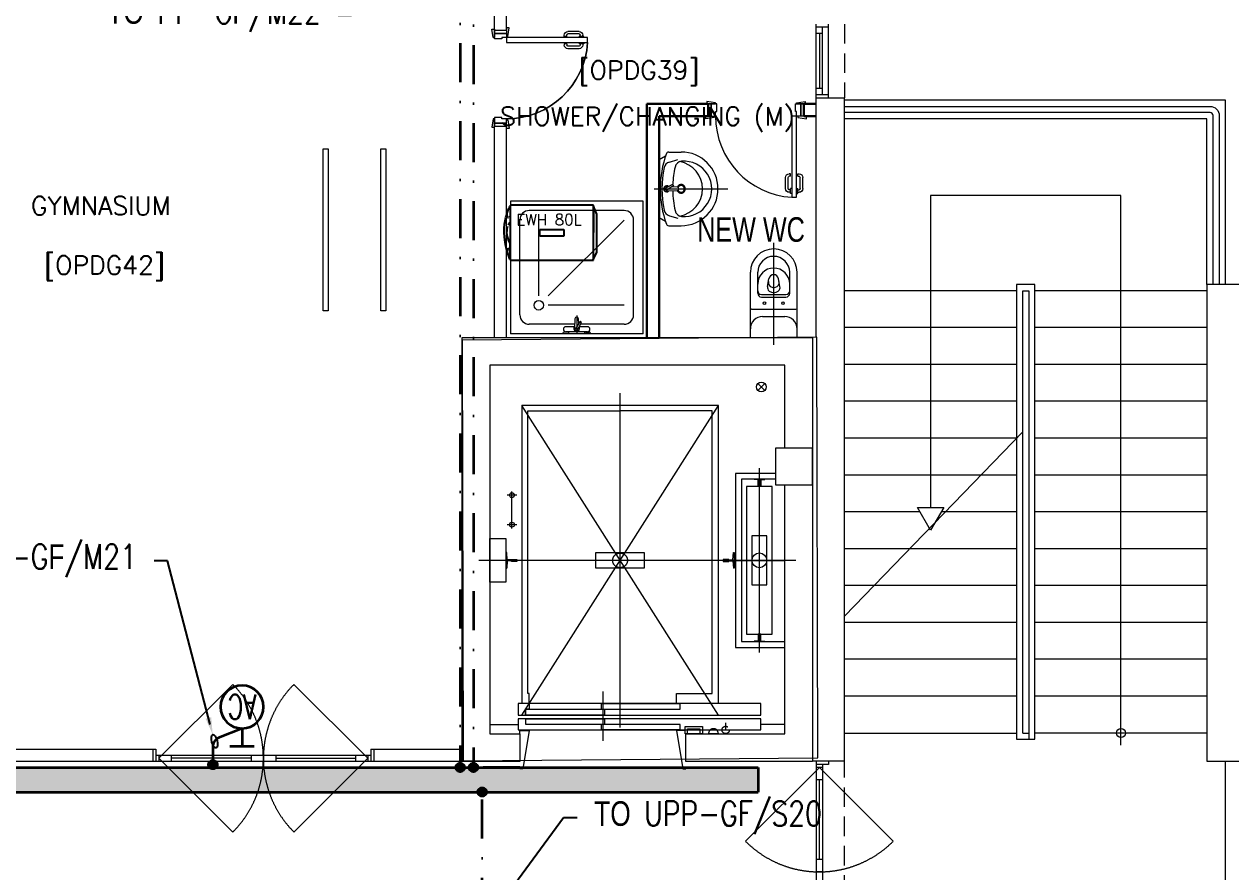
# Model space of a CAD drawing. Header units: inches. Extents: x -12418 to 57169, y -29325 to 19878.
# Drawn here: x 42371 to 52192, y -1847 to 5053 of the extents above; entities that cross this region are included whole.
import ezdxf
from ezdxf import colors
from ezdxf.entities.mleader import LeaderData, LeaderLine
from ezdxf.enums import TextEntityAlignment as Align
from ezdxf.math import Vec2, Vec3

# ---------------------------------------------------------------- set-up
doc = ezdxf.new("R2010")
doc.units = ezdxf.units.IN
doc.header["$LTSCALE"] = 25
doc.header["$MEASUREMENT"] = 0
for name, pattern in [('00-Ground Floor$0$CENTERX2', [101.6, 63.5, -12.7, 12.7, -12.7]), ('00-Ground Floor$0$DASHED', [0.75, 0.5, -0.25]), ('00-Ground Floor$0$DASHED2', [9.525, 6.35, -3.175]), ('00-Ground Floor$0$HIDDEN', [9.525, 6.35, -3.175]), ('DASHDOT', [25.4, 12.7, -6.35, 0, -6.35]), ('HIDDEN', [9.525, 6.35, -3.175])]:
    doc.linetypes.add(name, pattern=pattern)
doc.layers.get('0').update_dxf_attribs({"color": 8})
for name, color, linetype, lineweight in [('00-Ground Floor$0$72_EGR_BASE_TEXT', 252, 'Continuous', 5), ('00-Ground Floor$0$Aluminum', 251, 'Continuous', 5), ('00-Ground Floor$0$Axis', 251, '00-Ground Floor$0$CENTERX2', 5), ('00-Ground Floor$0$C-HYDR-CTCH', 251, 'Continuous', 5), ('00-Ground Floor$0$Cabin', 7, 'Continuous', 5), ('00-Ground Floor$0$LOADING', 253, 'Continuous', 5), ('00-Ground Floor$0$Notes', 1, 'Continuous', 5), ('00-Ground Floor$0$Proj', 251, 'Continuous', 5), ('00-Ground Floor$0$SANIT', 250, 'Continuous', 5), ('00-Ground Floor$0$Structure', 251, 'Continuous', 5), ('00-Ground Floor$0$Tech', 169, '00-Ground Floor$0$DASHED2', 5), ('00-Ground Floor$0$Walls', 251, 'Continuous', 5), ('00-Ground Floor$0$Wooden Joinery', 251, 'Continuous', 5), ('E-LITE-CIRC @ 100', 6, 'Continuous', 25), ('E-LITE-CLNG-CNDT', 6, 'DASHDOT', 35), ('E-POWR-CIRC-NUMB', 6, 'Continuous', 25), ('E-POWR-CLNG-CNDT', 6, 'DASHDOT', 35), ('E-POWR-FLOR-CNDT', 6, 'HIDDEN', 25), ('E-POWR-WALL @ 100', 4, 'Continuous', 35), ('T-CABL-TRAY', 60, 'Continuous', 35)]:
    doc.layers.add(name, color=color, linetype=linetype, lineweight=lineweight)
for name, color, linetype in [('00-Ground Floor$0$X-WHITE glass', 255, 'Continuous'), ('E-POWR-IDEN', 101, 'Continuous'), ('PW-ACCESSORIES', 253, 'Continuous'), ('SN-RW', 3, 'Continuous')]:
    doc.layers.add(name, color=color, linetype=linetype)
doc.styles.add('00-Ground Floor$0$SIMPLEX', font='SIMPLEX.shx', dxfattribs={"height": 150})
doc.styles.add('00-Ground Floor$0$X3G_ENTITY_2587F5', font='swisscl.ttf', dxfattribs={"height": 200})
doc.styles.add('DC_Simplex', font='SIMPLEX.shx', dxfattribs={"width": 0.7})
doc.styles.add('ROMAND', font='romand.shx')

# ---------------------------------------------------------------- blocks, each defined once
blk = doc.blocks.new('00-Ground Floor$0$A$C72370EFE')
at = {"layer": '00-Ground Floor$0$Wooden Joinery'}
for p, q in [((-0.05, -0.07), (-0.05, -0.16)), ((-0.03, -0.07), (-0.03, -0.16)), ((-0.01, -0.04), (-0.02, -0.04)), ((-0.01, -0.06), (-0.02, -0.06)), ((-0.01, -0.03), (-0.01, -0.07)), ((0, -0.03), (-0.01, -0.03)), ((0, -0.07), (-0.01, -0.07)), ((0.04, -0.03), (0.05, -0.03)), ((0.04, -0.07), (0.05, -0.07)), ((0.05, -0.03), (0.05, -0.07)), ((0.05, -0.04), (0.06, -0.04)), ((0.05, -0.06), (0.06, -0.06)), ((0.07, -0.07), (0.07, -0.16)), ((0.09, -0.07), (0.09, -0.16)), ((-0.01, -0.17), (-0.02, -0.17)), ((-0.01, -0.19), (-0.02, -0.19)), ((-0.01, -0.17), (-0.01, -0.19)), ((0.05, -0.17), (0.06, -0.17)), ((0.05, -0.17), (0.05, -0.19)), ((0.05, -0.19), (0.06, -0.19))]:
    blk.add_line(p, q, dxfattribs=at)
for centre, radius, start, end in [((-0.02, -0.07), 0.03, 90, 180), ((-0.02, -0.07), 0.01, 90, 180), ((0.06, -0.07), 0.03, 0, 90), ((0.06, -0.07), 0.01, 0, 90), ((-0.02, -0.16), 0.03, 180, 270), ((-0.02, -0.16), 0.01, 180, 270), ((0.06, -0.16), 0.01, 270, 0), ((0.06, -0.16), 0.03, 270, 0)]:
    blk.add_arc(centre, radius, start, end, dxfattribs=at)
blk = doc.blocks.new('00-Ground Floor$0$A$C268A7CF0')
at = {"layer": '00-Ground Floor$0$Wooden Joinery'}
for points in [[(80, 758.8), (80, 768.8), (10, 778.8), (10, 758.8)], [(740, 758.8), (740, 768.8), (810, 778.8), (810, 758.8)], [(70, 658.8), (70, 648.8), (0, 638.8), (0, 658.8)], [(120, 658.8), (120, 0), (80, 0), (80, 658.8)], [(750, 658.8), (750, 648.8), (820, 638.8), (820, 658.8)]]:
    blk.add_lwpolyline(points, close=True, dxfattribs=at)
for points in [[(45, 658.8), (45, 758.8), (20, 758.8), (20, 658.8), (45, 658.8)], [(45, 658.8), (80, 658.8), (80, 698.8), (90, 698.8), (90, 758.8), (45, 758.8), (45, 658.8)], [(775, 658.8), (740, 658.8), (740, 698.8), (730, 698.8), (730, 758.8), (775, 758.8), (775, 658.8)], [(775, 658.8), (775, 758.8), (800, 758.8), (800, 658.8), (775, 658.8)]]:
    blk.add_lwpolyline(points, dxfattribs=at)
blk.add_arc((80, 658.8), 660, 273.4748, 0, dxfattribs=at)
at = {"layer": '00-Ground Floor$0$Wooden Joinery', "xscale": 999.9999999998854, "yscale": 999.9999999998854, "zscale": 999.9999999998854, "rotation": 180}
blk.add_blockref('00-Ground Floor$0$A$C72370EFE', (120, 0), dxfattribs=at)
blk = doc.blocks.new('00-Ground Floor$0$T127-1_B')
at = {"layer": '00-Ground Floor$0$Cabin'}
for p, q in [((44.5, 8), (44.5, 4)), ((44.5, 4), (78, 4)), ((78, 4), (82, 63.5)), ((44.5, -8), (44.5, -4)), ((44.5, -4), (78, -4)), ((78, -4), (82, -63.5))]:
    blk.add_line(p, q, dxfattribs=at)
at = {"layer": '00-Ground Floor$0$Cabin', "ltscale": 5}
for points in [[(44.5, 8), (0, 8), (0, -8), (44.5, -8)], [(82, 63.5), (89, 63.5), (89, -63.5), (82, -63.5)]]:
    blk.add_lwpolyline(points, dxfattribs=at)
blk = doc.blocks.new('00-Ground Floor$0$T127-1_B__1680')
at = {"layer": '00-Ground Floor$0$Axis'}
blk.add_line((-990, 0), (990, 0), dxfattribs=at)
at = {"layer": '00-Ground Floor$0$Notes', "xscale": -1}
blk.add_blockref('00-Ground Floor$0$T127-1_B', (-840, 0), dxfattribs=at)
at = {"layer": '00-Ground Floor$0$Notes'}
blk.add_blockref('00-Ground Floor$0$T127-1_B', (840, 0), dxfattribs=at)
blk = doc.blocks.new('00-Ground Floor$0$JIS5K')
at = {"layer": '00-Ground Floor$0$Cabin'}
for p, q in [((60.2, 8), (60.2, 11.2)), ((60.2, -8), (60.2, -11.2))]:
    blk.add_line(p, q, dxfattribs=at)
at = {"layer": '00-Ground Floor$0$Cabin', "ltscale": 5}
for points in [[(57, 11.2), (0, 11.2), (0, -11.2), (57, -11.2)], [(60.2, 8), (3.2, 8), (3.2, -8), (60.2, -8)], [(57, 11.2), (57, 43.5), (60.2, 43.5), (60.2, 11.2)], [(57, -11.2), (57, -43.5), (60.2, -43.5), (60.2, -11.2)]]:
    blk.add_lwpolyline(points, dxfattribs=at)
blk = doc.blocks.new('00-Ground Floor$0$JIS5K__1200')
at = {"layer": '00-Ground Floor$0$Axis'}
blk.add_line((-750, 0), (750, 0), dxfattribs=at)
at = {"layer": '00-Ground Floor$0$Notes', "xscale": -1}
blk.add_blockref('00-Ground Floor$0$JIS5K', (-600, 0), dxfattribs=at)
at = {"layer": '00-Ground Floor$0$Notes'}
blk.add_blockref('00-Ground Floor$0$JIS5K', (600, 0), dxfattribs=at)
blk = doc.blocks.new('00-Ground Floor$0$对重支撑1')
at = {"layer": '00-Ground Floor$0$Cabin'}
blk.add_lwpolyline([(1060, 178), (929, 178), (929, -178), (1060, -178)], close=True, dxfattribs=at).dxf.unprotected_set("ltscale", 0)
blk = doc.blocks.new('00-Ground Floor$0$井道平面图轿厢1轿厢地坎')
at = {"layer": '00-Ground Floor$0$Axis', "ltscale": 0.864}
blk.add_lwpolyline([(0, 96), (0, -192)], dxfattribs=at)
at = {"layer": '00-Ground Floor$0$Cabin', "ltscale": 5}
for points in [[(690, 0), (690, -96), (-1285, -96), (-1285, 0)], [(15, -3), (15, -46), (-630, -46), (-630, -3)], [(630, -50), (630, -93), (-15, -93), (-15, -50)]]:
    blk.add_lwpolyline(points, close=True, dxfattribs=at)
at = {"layer": '00-Ground Floor$0$Cabin'}
for points in [[(600, 0), (600, -48)], [(600, -48), (633, -48)], [(633, -48), (633, -96)]]:
    blk.add_lwpolyline(points, dxfattribs=at)
blk = doc.blocks.new('00-Ground Floor$0$层门地坎1')
at = {"layer": '00-Ground Floor$0$Axis', "ltscale": 0.81}
blk.add_lwpolyline([(0, 90), (0, -180)], dxfattribs=at)
at = {"layer": '00-Ground Floor$0$Cabin', "ltscale": 5}
for points in [[(690, 0), (690, -90), (-1285, -90), (-1285, 0)], [(15, -47), (15, -87), (-630, -87), (-630, -47)], [(630, -3), (630, -43), (-15, -43), (-15, -3)]]:
    blk.add_lwpolyline(points, close=True, dxfattribs=at)
blk = doc.blocks.new('00-Ground Floor$0$PARALLEL BARS')
at = {"layer": '00-Ground Floor$0$LOADING'}
for points in [[(-939485.1, -375615.7), (-939443.5, -375615.7), (-939443.5, -376935.4), (-939485.1, -376935.4)], [(-939014.7, -375615.7), (-938973, -375615.7), (-938973, -376935.4), (-939014.7, -376935.4)]]:
    blk.add_lwpolyline(points, close=True, dxfattribs=at)
blk = doc.blocks.new('00-Ground Floor')
at = {"color": 5}
blk.add_line((47787.2, 3983.9, 0), (47787.2, 3983.9, 0), dxfattribs=at)
at = {"layer": '00-Ground Floor$0$Aluminum'}
for p, q in [((48817.9, 4452.6, 0), (48817.9, 5052.6, 0)), ((48917.9, 5027.6, 0), (48817.9, 5027.6, 0)), ((48867.9, 4477.6, 0), (48867.9, 5027.6, 0)), ((48917.9, 4452.6, 0), (48917.9, 5052.6, 0)), ((48867.9, 4977.6, 0), (48817.9, 4977.6, 0)), ((48842.9, 4977.6, 0), (48842.9, 4527.6, 0)), ((48867.9, 4527.6, 0), (48817.9, 4527.6, 0)), ((48917.9, 4477.6, 0), (48817.9, 4477.6, 0)), ((43417.9, -847.4, 0), (43442.9, -847.4, 0)), ((43442.9, -847.4, 0), (43442.9, -947.4, 0)), ((45192.9, -847.4, 0), (45192.9, -947.4, 0)), ((45192.9, -847.4, 0), (45217.9, -847.4, 0)), ((43417.9, -947.4, 0), (45217.9, -947.4, 0)), ((43442.9, -897.4, 0), (45192.9, -897.4, 0)), ((43467.9, -897.4, 0), (43467.9, -947.4, 0)), ((43567.9, -897.4, 0), (43567.9, -947.4, 0)), ((44217.9, -922.4, 0), (43567.9, -922.4, 0)), ((44217.9, -897.4, 0), (44217.9, -947.4, 0)), ((44317.9, -897.4, 0), (44317.9, -947.4, 0)), ((44417.9, -897.4, 0), (44417.9, -947.4, 0)), ((44417.9, -922.4, 0), (45067.9, -922.4, 0)), ((45067.9, -897.4, 0), (45067.9, -947.4, 0)), ((45167.9, -897.4, 0), (45167.9, -947.4, 0)), ((48817.9, -947.4, 0), (48817.9, -2747.4, 0)), ((48917.9, -972.4, 0), (48817.9, -972.4, 0)), ((48867.9, -972.4, 0), (48867.9, -2722.4, 0)), ((48917.9, -947.4, 0), (48917.9, -972.4, 0)), ((48867.9, -997.4, 0), (48817.9, -997.4, 0)), ((48867.9, -1097.4, 0), (48817.9, -1097.4, 0)), ((48842.9, -1747.4, 0), (48842.9, -1097.4, 0)), ((48867.9, -1747.4, 0), (48817.9, -1747.4, 0)), ((48867.9, -1847.4, 0), (48817.9, -1847.4, 0))]:
    blk.add_line(p, q, dxfattribs=at)
at = {"layer": '00-Ground Floor$0$Aluminum', "linetype": '00-Ground Floor$0$DASHED', "ltscale": 300}
for p, q in [((43467.9, -922.4, 0), (44069, -321.4, 0)), ((45167.9, -922.4, 0), (44566.9, -321.4, 0)), ((43467.9, -922.4, 0), (44069, -1523.5, 0)), ((45167.9, -922.4, 0), (44566.9, -1523.5, 0)), ((48842.9, -997.4, 0), (48241.9, -1598.5, 0)), ((48842.9, -997.4, 0), (49444, -1598.5, 0))]:
    blk.add_line(p, q, dxfattribs=at)
for centre, start, end in [((43467.9, -922.4, 0), 315, 45), ((45167.9, -922.4, 0), 135, 225), ((48842.9, -997.4, 0), 225, 315)]:
    blk.add_arc(centre, 850, start, end, dxfattribs=at)
at = {"layer": '00-Ground Floor$0$Axis'}
blk.add_line((48149.8, 688), (48559.8, 688), dxfattribs=at)
at = {"layer": '00-Ground Floor$0$Axis', "ltscale": 3}
for points in [[(47220.8, -672), (47220.8, 2048)], [(48020.8, -572), (46420.8, 1948)], [(46420.8, -572), (48020.8, 1948)], [(48650.8, 688), (46070.8, 688)]]:
    blk.add_lwpolyline(points, dxfattribs=at)
at = {"layer": '00-Ground Floor$0$Axis', "ltscale": 0.24}
for points in [[(46380.8, 1218), (46300.8, 1218)], [(46380.8, 978), (46300.8, 978)]]:
    blk.add_lwpolyline(points, dxfattribs=at)
at = {"layer": '00-Ground Floor$0$Axis', "ltscale": 0.9}
blk.add_lwpolyline([(46340.8, 948), (46340.8, 1248)], dxfattribs=at)
at = {"layer": '00-Ground Floor$0$Axis', "ltscale": 1.5}
blk.add_lwpolyline([(47470.8, 688), (46970.8, 688)], dxfattribs=at)
at = {"layer": '00-Ground Floor$0$C-HYDR-CTCH', "flags": 128}
blk.add_lwpolyline([(45935.6, 2481.2), (45943.1, -943.6), (48829.4, -919.7), (48821.9, 2505.1), (45935.6, 2481.2)], dxfattribs=at)
at = {"layer": '00-Ground Floor$0$Cabin'}
for points in [[(48020.8, 1948), (46420.8, 1948)], [(46420.8, 1948), (46420.8, -476)], [(48020.8, 1948), (46420.8, 1948)], [(46420.8, 1948), (46420.8, -476)], [(46470.8, -396), (46470.8, 1904)], [(46470.8, 1904), (47220.8, 1904)], [(47970.8, 1904), (47220.8, 1904)], [(47970.8, -396), (47970.8, 1904)], [(48020.8, -476), (48020.8, 1948)], [(48020.8, -476), (48020.8, 1948)], [(48354.8, 438), (48354.8, 938)], [(46420.8, -476), (46390.8, -476)], [(46390.8, -476), (46390.8, -572)], [(46420.8, -476), (46390.8, -476)], [(46390.8, -476), (46390.8, -572)], [(46480.8, -396), (46470.8, -396)], [(46480.8, -476), (46480.8, -396)], [(47680.8, -476), (47680.8, -396)], [(47680.8, -396), (47970.8, -396)], [(48365.8, -476), (48020.8, -476)], [(48365.8, -476), (48020.8, -476)], [(48365.8, -572), (48365.8, -476)], [(48365.8, -572), (48365.8, -476)], [(46390.8, -572), (48365.8, -572)], [(46390.8, -572), (48365.8, -572)], [(46160.8, -647), (46390.8, -647)], [(48560.8, -647), (48365.8, -647)], [(46405.8, -723), (46405.8, -723), (46405.8, -698), (46480.8, -698), (46430.8, -1008), (46405.8, -1008), (46405.8, -993), (46105.8, -993)], [(47750.8, -698), (47680.8, -698), (47730.8, -1008), (47755.8, -1008), (47755.8, -993), (48055.8, -993)]]:
    blk.add_lwpolyline(points, dxfattribs=at)
at = {"layer": '00-Ground Floor$0$Cabin', "ltscale": 5}
for points in [[(48485.8, 1396.2), (48160.8, 1396.2), (48160.8, -20.2), (48560.8, -20.2)], [(48485.8, 1348.2), (48208.8, 1348.2), (48208.8, 27.8), (48560.8, 27.8)]]:
    blk.add_lwpolyline(points, dxfattribs=at)
blk.add_lwpolyline([(48459.8, 1288), (48249.8, 1288), (48249.8, 88), (48459.8, 88)], close=True, dxfattribs=at)
at = {"layer": '00-Ground Floor$0$Cabin'}
blk.add_lwpolyline([(48415.8, 888), (48293.8, 888), (48293.8, 488), (48415.8, 488)], close=True, dxfattribs=at)
at = {"layer": '00-Ground Floor$0$Cabin', "ltscale": 50}
blk.add_lwpolyline([(47020.8, 749), (47020.8, 627), (47420.8, 627), (47420.8, 749)], close=True, dxfattribs=at)
at = {"layer": '00-Ground Floor$0$Cabin'}
for centre, radius in [((46340.8, 1218), 20), ((46340.8, 978), 20), ((48354.8, 688), 60)]:
    blk.add_circle(centre, radius, dxfattribs=at)
at = {"layer": '00-Ground Floor$0$Notes'}
for p, q in [((48395.3, 2124.1), (48345.3, 2074.1)), ((48395.3, 2074.1), (48345.3, 2124.1))]:
    blk.add_line(p, q, dxfattribs=at)
blk.add_circle((48370.3, 2099.1), 40, dxfattribs=at)
at = {"layer": '00-Ground Floor$0$Proj', "linetype": '00-Ground Floor$0$HIDDEN'}
for p, q in [((49047.9, 5052.6, 0), (49047.9, 4452.6, 0)), ((49047.9, -2747.4, 0), (49047.9, -947.4, 0))]:
    blk.add_line(p, q, dxfattribs=at)
at = {"layer": '00-Ground Floor$0$Proj'}
for p, q in [((50447.9, 2882.6, 0), (49047.9, 2882.6, 0)), ((50597.9, 2932.6, 0), (50447.9, 2932.6, 0)), ((50447.9, 2932.6, 0), (50447.9, 1682.6, 0)), ((50497.9, 1734.3, 0), (50497.9, 2882.6, 0)), ((50497.9, 2882.6, 0), (50547.9, 2882.6, 0)), ((51997.9, 2882.6, 0), (50597.9, 2882.6, 0)), ((50447.9, 2582.6, 0), (49047.9, 2582.6, 0)), ((51997.9, 2582.6, 0), (50597.9, 2582.6, 0)), ((50447.9, 2282.6, 0), (49047.9, 2282.6, 0)), ((51997.9, 2282.6, 0), (50597.9, 2282.6, 0)), ((50447.9, 1982.6, 0), (49047.9, 1982.6, 0)), ((51997.9, 1982.6, 0), (50597.9, 1982.6, 0)), ((50497.9, 1734.3, 0), (49047.9, 234.3, 0)), ((50447.9, 1682.6, 0), (49047.9, 1682.6, 0)), ((51997.9, 1682.6, 0), (50597.9, 1682.6, 0)), ((50157.9, 1382.6, 0), (49047.9, 1382.6, 0)), ((51997.9, 1382.6, 0), (50597.9, 1382.6, 0)), ((49661.3, 1082.6, 0), (49047.9, 1082.6, 0)), ((49867.9, 1082.6, 0), (49834.5, 1082.6, 0)), ((51997.9, 1082.6, 0), (50597.9, 1082.6, 0)), ((49602.9, 782.6, 0), (49047.9, 782.6, 0)), ((51997.9, 782.6, 0), (50597.9, 782.6, 0)), ((49287.9, 482.6, 0), (49047.9, 482.6, 0)), ((51997.9, 482.6, 0), (50597.9, 482.6, 0)), ((51997.9, 182.6, 0), (50597.9, 182.6, 0)), ((51997.9, -117.4, 0), (50597.9, -117.4, 0)), ((51997.9, -417.4, 0), (50597.9, -417.4, 0)), ((50497.9, -717.4, 0), (50547.9, -717.4, 0)), ((51997.9, -717.4, 0), (50597.9, -717.4, 0))]:
    blk.add_line(p, q, dxfattribs=at)
at = {"layer": '00-Ground Floor$0$Proj', "linetype": '00-Ground Floor$0$DASHED', "ltscale": 300}
for p, q in [((50447.9, 1382.6, 0), (50157.9, 1382.6, 0)), ((50447.9, 1082.6, 0), (49867.9, 1082.6, 0)), ((50447.9, 782.6, 0), (49602.9, 782.6, 0)), ((50447.9, 482.6, 0), (49287.9, 482.6, 0)), ((50447.9, 182.6, 0), (49047.9, 182.6, 0)), ((50447.9, -117.4, 0), (49047.9, -117.4, 0)), ((50447.9, -417.4, 0), (49047.9, -417.4, 0))]:
    blk.add_line(p, q, dxfattribs=at)
at = {"layer": '00-Ground Floor$0$Proj', "elevation": 0}
for points in [[(52147.9, 2932.6), (52147.9, 4432.6), (49047.9, 4432.6)], [(51997.9, 2932.6), (51997.9, 4282.6), (49047.9, 4282.6)], [(51297.9, -817.4), (51297.9, 3657.6), (49747.9, 3657.6), (49747.9, 1117.8)], [(51297.9, -817.4), (51297.9, 3657.6), (49747.9, 3657.6), (49747.9, 1117.8)], [(50547.9, 2882.6), (50547.9, -767.4), (50597.9, -767.4), (50597.9, 2932.6)], [(49047.9, -3127.4), (52147.9, -3127.4), (52147.9, -947.4)]]:
    blk.add_lwpolyline(points, dxfattribs=at)
for points in [[(49047.9, 4382.6), (52022.9, 4382.6, -0.414214), (52097.9, 4307.6), (52097.9, 2932.6)], [(52047.9, 2932.6), (52047.9, 4307.6, 0.414214), (52022.9, 4332.6), (49047.9, 4332.6)]]:
    blk.add_lwpolyline(points, format="xyb", dxfattribs=at)
at = {"layer": '00-Ground Floor$0$Proj', "ltscale": 300, "elevation": 0}
for points in [[(50447.9, 1682.6), (50447.9, -767.4), (50547.9, -767.4)], [(50497.9, -717.4), (50497.9, 1734.3)], [(49047.9, -717.4), (50447.9, -717.4)]]:
    blk.add_lwpolyline(points, dxfattribs=at)
at = {"layer": '00-Ground Floor$0$Proj', "elevation": 0}
blk.add_lwpolyline([(49747.9, 932.6), (49641, 1117.8), (49854.9, 1117.8)], close=True, dxfattribs=at)
at = {"layer": '00-Ground Floor$0$Proj'}
blk.add_circle((51297.9, -717.4, 0), 37.5, dxfattribs=at)
at = {"layer": '00-Ground Floor$0$SANIT'}
for p, q in [((47590.8, 3977.6, 0), (47537.9, 3947.6, 0)), ((47537.9, 3476, 0), (47537.9, 3947.6, 0)), ((47616.9, 4011.8, 0), (47717.9, 4011.8, 0)), ((47622, 3930.3, 0), (47691.6, 3950.2, 0)), ((47652.1, 3750.7, 0), (47595.4, 3720.5, 0)), ((47658.9, 3739.3, 0), (47605.3, 3704, 0)), ((47497.9, 3711.8, 0), (48097.9, 3711.8, 0)), ((47614.9, 3730.9, 0), (47601.9, 3731.7, 0)), ((47685.2, 3696.8, 0), (47601.9, 3691.9, 0)), ((47685.2, 3726.8, 0), (47643.6, 3729.2, 0)), ((46327.9, 3612.6, 0), (46327.9, 2532.6, 0)), ((47407.9, 3612.6, 0), (46327.9, 3612.6, 0)), ((47407.9, 2532.6, 0), (47407.9, 3612.6, 0)), ((46405.1, 2686.9, 0), (46405.1, 3458.3, 0)), ((47253.6, 3535.4, 0), (46482.2, 3535.4, 0)), ((46559.4, 2841.1, 0), (46559.4, 3458.3, 0)), ((46636.5, 2841.1, 0), (47253.6, 3458.3, 0)), ((47330.8, 2686.9, 0), (47330.8, 3458.3, 0)), ((47590.8, 3446, 0), (47537.9, 3476, 0)), ((47622, 3493.3, 0), (47691.6, 3473.5, 0)), ((47616.9, 3411.8, 0), (47717.9, 3411.8, 0)), ((48471.4, 2442.6, 0), (48471.4, 3272.6, 0)), ((48281.4, 2502.6, 0), (48281.4, 3032.6, 0)), ((48341.4, 2861.6, 0), (48341.4, 3032.6, 0)), ((48420.4, 2918.1, 0), (48432, 2980.7, 0)), ((48522.4, 2918.1, 0), (48510.7, 2980.7, 0)), ((48601.4, 2861.6, 0), (48601.4, 3032.6, 0)), ((48661.4, 2502.6, 0), (48661.4, 3032.6, 0)), ((48371.4, 2851.6, 0), (48571.4, 2851.6, 0)), ((47253.6, 2764, 0), (46636.5, 2764, 0)), ((48371.4, 2831.6, 0), (48571.4, 2831.6, 0)), ((46853.8, 2653.4, 0), (46849.2, 2575.3, 0)), ((46867.9, 2681.1, 0), (46867.9, 2532.6, 0)), ((46884.4, 2614.7, 0), (46882.1, 2653.4, 0)), ((48291.4, 2731.6, 0), (48651.4, 2731.6, 0)), ((48381.4, 2672.6, 0), (48561.4, 2672.6, 0)), ((46851.2, 2609.7, 0), (46482.2, 2609.7, 0)), ((46766.7, 2554.6, 0), (46766.7, 2546.1, 0)), ((46850, 2589.9, 0), (46780.2, 2589.9, 0)), ((46893.9, 2629.1, 0), (46860.1, 2577.7, 0)), ((46904.7, 2622.7, 0), (46876.2, 2569.2, 0)), ((46886, 2587.6, 0), (46886.7, 2575.3, 0)), ((46955.7, 2589.9, 0), (46887.2, 2589.9, 0)), ((47253.6, 2609.7, 0), (46897.8, 2609.7, 0)), ((46969.2, 2554.6, 0), (46969.2, 2546.1, 0)), ((47407.9, 2532.6, 0), (46327.9, 2532.6, 0)), ((46793.7, 2546.1, 0), (46766.7, 2546.1, 0)), ((46955.7, 2549.4, 0), (46780.2, 2549.4, 0)), ((46793.7, 2549.4, 0), (46793.7, 2546.1, 0)), ((46942.2, 2549.4, 0), (46942.2, 2546.1, 0)), ((46942.2, 2546.1, 0), (46969.2, 2546.1, 0))]:
    blk.add_line(p, q, dxfattribs=at)
for centre, radius in [((46559.4, 2764, 0), 38.6), ((48396.1, 2781.6, 0), 10), ((48546.6, 2781.6, 0), 10)]:
    blk.add_circle(centre, radius, dxfattribs=at)
for centre, radius, start, end in [((48393.6, 3711.8, 0), 845.7, 160.17712, 199.82288), ((47638.5, 3872.6, 0), 60, 105.92061, 168.19138), ((47616.9, 3991.8, 0), 20, 90, 160.17712), ((47726.9, 3876.3, 0), 60, 95.18578, 167.91174), ((47666.2, 3711.8, 0), 225.2, 280.60973, 79.39027), ((47717.9, 3711.8, 0), 300, 270, 90), ((47741.8, 3711.8, 0), 225.2, 264.81421, 95.18578), ((48407.5, 3711.8, 0), 845.7, 168.19138, 191.80862), ((48495.1, 3711.8, 0), 845.7, 167.91174, 177.42745), ((47599.6, 3711.8, 0), 25, 50.74745, 310.36798), ((48495.1, 3711.8, 0), 845.7, 178.54856, 178.84398), ((47717.9, 3711.8, 0), 35, 205.31059, 154.68941), ((47717.9, 3711.8, 0), 27.5, 207.14957, 152.85043), ((47599.6, 3711.8, 0), 20, 83.26708, 276.68201), ((47599.6, 3711.8, 0), 9.66, 115.41267, 305.95772), ((48495.1, 3711.8, 0), 845.7, 181.15716, 192.08826), ((47685.2, 3711.8, 0), 15, 270, 90), ((47638.5, 3551, 0), 60, 191.80862, 254.07939), ((46482.2, 3458.3, 0), 77.1, 90, 180), ((47253.6, 3458.3, 0), 77.1, 0, 90), ((47726.9, 3547.3, 0), 60, 192.08826, 264.81421), ((47616.9, 3431.8, 0), 20, 199.82288, 270), ((48471.4, 3032.6, 0), 190, 0, 180), ((48471.4, 3032.6, 0), 130, 0, 180), ((48471.4, 2937.2, 0), 130, 0, 180), ((48467, 2949.7, 0), 40, 169.42885, 256.41759), ((48471.4, 2973.3, 0), 40, 10.57115, 169.42885), ((48475.8, 2949.7, 0), 40, 283.58241, 10.57115), ((48371.4, 2881.6, 0), 30, 180, 270), ((48371.4, 2861.6, 0), 30, 180, 270), ((48459.7, 2910.8, 0), 40, 169.42885, 231.52497), ((48471.4, 2925.5, 0), 58.8, 231.52497, 308.47503), ((48471.4, 2968, 0), 58.8, 256.41759, 283.58241), ((48483, 2910.8, 0), 40, 308.47503, 10.57115), ((48571.4, 2881.6, 0), 30, 270, 0), ((48571.4, 2861.6, 0), 30, 270, 0), ((46482.2, 2686.9, 0), 77.1, 180, 270), ((46867.9, 2653.4, 0), 14.2, 0, 180), ((47253.6, 2686.9, 0), 77.1, 270, 0), ((48291.4, 2741.6, 0), 10, 180, 270), ((48381.4, 2572.6, 0), 100, 90, 180), ((48561.4, 2572.6, 0), 100, 0, 90), ((48651.4, 2741.6, 0), 10, 270, 0), ((46780.2, 2569.7, 0), 20.3, 90, 270), ((46867.9, 2573.1, 0), 23.6, 139.63201, 39.25255), ((46867.9, 2573.1, 0), 18.9, 173.26708, 6.73292), ((46867.9, 2573.1, 0), 9.13, 144.04228, 334.58733), ((46899.3, 2625.9, 0), 6.3, 329.31481, 149.31481), ((46955.7, 2569.7, 0), 20.3, 270, 90), ((46766.7, 2532.6, 0), 13.5, 90, 180), ((46793.7, 2532.6, 0), 13.5, 0, 90), ((46942.2, 2532.6, 0), 13.5, 90, 180), ((46969.2, 2532.6, 0), 13.5, 0, 90)]:
    blk.add_arc(centre, radius, start, end, dxfattribs=at)
at = {"layer": '00-Ground Floor$0$Structure', "elevation": 0}
blk.add_lwpolyline([(51997.9, 2932.6), (51997.9, -947.4), (52297.9, -947.4), (52297.9, 2932.6)], close=True, dxfattribs=at)
at = {"layer": '00-Ground Floor$0$Structure'}
for points in [[(48560.8, 1602), (48560.8, 2277), (46160.8, 2277), (46160.8, -723), (46405.8, -723), (46405.8, -948), (45935.8, -948), (45935.8, 2502), (48785.8, 2502), (48785.8, -948), (47755.8, -948)], [(47755.8, -948), (47755.8, -723), (48560.8, -723), (48560.8, 1302)]]:
    blk.add_lwpolyline(points, dxfattribs=at)
blk.add_lwpolyline([(48485.8, 1302), (48785.8, 1302), (48785.8, 1602), (48485.8, 1602)], close=True, dxfattribs=at)
at = {"layer": '00-Ground Floor$0$Tech', "ltscale": 9}
for points in [[(47750.8, -663), (47890.8, -663), (47890.8, -723), (47750.8, -723)], [(47770.8, -683), (47870.8, -683), (47870.8, -723), (47770.8, -723)]]:
    blk.add_lwpolyline(points, close=True, dxfattribs=at)
at = {"layer": '00-Ground Floor$0$Tech', "ltscale": 0.36}
blk.add_lwpolyline([(48080.8, -692), (48080.8, -632)], dxfattribs=at)
at = {"layer": '00-Ground Floor$0$Tech', "ltscale": 0.48}
blk.add_lwpolyline([(47940.8, -722), (48020.8, -722)], dxfattribs=at)
at = {"layer": '00-Ground Floor$0$Tech', "ltscale": 5}
blk.add_circle((47220.8, 688), 60, dxfattribs=at)
at = {"layer": '00-Ground Floor$0$Tech'}
blk.add_circle((48080.8, -692), 30, dxfattribs=at)
blk.add_arc((47980.8, -722), 40, 0, 180, dxfattribs=at)
at = {"layer": '00-Ground Floor$0$Walls'}
for p, q in [((46197.9, 5002.6, 0), (46197.9, 7492.6, 0)), ((46297.9, 5002.6, 0), (46297.9, 5502.6, 0)), ((46197.9, 5002.6, 0), (46297.9, 5002.6, 0)), ((46197.9, 5002.6, 0), (46297.9, 5002.6, 0)), ((48817.9, 2502.6, 0), (48817.9, 4452.6, 0)), ((48817.9, 4452.6, 0), (49047.9, 4452.6, 0)), ((49047.9, -947.4, 0), (49047.9, 4452.6, 0)), ((48717.9, 4302.6, 0), (48717.9, 4402.6, 0)), ((46197.9, 4222.6, 0), (46297.9, 4222.6, 0)), ((46197.9, 2502.6, 0), (46197.9, 4222.6, 0)), ((46197.9, 4222.6, 0), (46297.9, 4222.6, 0)), ((46297.9, 2502.6, 0), (46297.9, 4222.6, 0)), ((45935.8, 2502), (46035.8, 2502)), ((37177.9, -847.4, 0), (43417.9, -847.4, 0)), ((43417.9, -847.4, 0), (43417.9, -947.4, 0)), ((45217.9, -847.4, 0), (45935.8, -847.4)), ((45217.9, -847.4, 0), (45217.9, -947.4, 0)), ((17732.9, -947.4, 0), (43417.9, -947.4, 0)), ((45217.9, -947.4, 0), (45935.8, -947.4)), ((49047.9, -947.4, 0), (48785.8, -947.4))]:
    blk.add_line(p, q, dxfattribs=at)
at = {"layer": '00-Ground Floor$0$Wooden Joinery', "elevation": 0}
for points in [[(46197.9, 4942.6), (46187.9, 4942.6), (46177.9, 5012.6), (46197.9, 5012.6)], [(46297.9, 4952.6), (46307.9, 4952.6), (46317.9, 5022.6), (46297.9, 5022.6)], [(46297.9, 4902.6), (46956.7, 4902.6), (46956.7, 4942.6), (46297.9, 4942.6)], [(47997.9, 4402.6), (47997.9, 4412.6), (47927.9, 4422.6), (47927.9, 4402.6)], [(48657.9, 4402.6), (48657.9, 4412.6), (48727.9, 4422.6), (48727.9, 4402.6)], [(46197.9, 4282.6), (46187.9, 4282.6), (46177.9, 4212.6), (46197.9, 4212.6)], [(46297.9, 4272.6), (46307.9, 4272.6), (46317.9, 4202.6), (46297.9, 4202.6)], [(47987.9, 4302.6), (47987.9, 4292.6), (47917.9, 4282.6), (47917.9, 4302.6)], [(48617.9, 4302.6), (48617.9, 3643.8), (48657.9, 3643.8), (48657.9, 4302.6)], [(48667.9, 4302.6), (48667.9, 4292.6), (48737.9, 4282.6), (48737.9, 4302.6)]]:
    blk.add_lwpolyline(points, close=True, dxfattribs=at)
for points in [[(46297.9, 4977.6), (46197.9, 4977.6), (46197.9, 5002.6), (46297.9, 5002.6), (46297.9, 4977.6)], [(46297.9, 4977.6), (46297.9, 4942.6), (46257.9, 4942.6), (46257.9, 4932.6), (46197.9, 4932.6), (46197.9, 4977.6), (46297.9, 4977.6)], [(47962.9, 4302.6), (47962.9, 4402.6), (47937.9, 4402.6), (47937.9, 4302.6), (47962.9, 4302.6)], [(47962.9, 4302.6), (47997.9, 4302.6), (47997.9, 4342.6), (48007.9, 4342.6), (48007.9, 4402.6), (47962.9, 4402.6), (47962.9, 4302.6)], [(48692.9, 4302.6), (48657.9, 4302.6), (48657.9, 4342.6), (48647.9, 4342.6), (48647.9, 4402.6), (48692.9, 4402.6), (48692.9, 4302.6)], [(48692.9, 4302.6), (48692.9, 4402.6), (48717.9, 4402.6), (48717.9, 4302.6), (48692.9, 4302.6)], [(46297.9, 4247.6), (46297.9, 4282.6), (46257.9, 4282.6), (46257.9, 4292.6), (46197.9, 4292.6), (46197.9, 4247.6), (46297.9, 4247.6)], [(46297.9, 4247.6), (46197.9, 4247.6), (46197.9, 4222.6), (46297.9, 4222.6), (46297.9, 4247.6)]]:
    blk.add_lwpolyline(points, dxfattribs=at)
at = {"layer": '00-Ground Floor$0$Wooden Joinery'}
for centre, start, end in [((46297.9, 4942.6, 0), 270, 356.5252), ((48657.9, 4302.6, 0), 180, 266.5252)]:
    blk.add_arc(centre, 660, start, end, dxfattribs=at)
at = {"layer": '00-Ground Floor$0$X-WHITE glass', "color": 253, "lineweight": 30, "ltscale": 6, "true_color": 0x9898cc}
for p, q in [((47437.9, 2502.6, 0), (47437.9, 4402.6, 0)), ((47437.9, 4402.6, 0), (47937.9, 4402.6, 0)), ((47937.9, 4402.6, 0), (47937.9, 4302.6, 0)), ((48717.9, 4402.6, 0), (48717.9, 4302.6, 0)), ((48717.9, 4402.6, 0), (48817.9, 4402.6, 0)), ((47537.9, 2502.6, 0), (47537.9, 4302.6, 0)), ((47537.9, 4302.6, 0), (47937.9, 4302.6, 0)), ((48717.9, 4302.6, 0), (48817.9, 4302.6, 0))]:
    blk.add_line(p, q, dxfattribs=at)
at = {"layer": '00-Ground Floor$0$LOADING'}
blk.add_blockref('00-Ground Floor$0$PARALLEL BARS', (984288.6, 379654.4), dxfattribs=at)
at = {"layer": '00-Ground Floor$0$Notes', "xscale": -1, "rotation": 270.0000015352345}
blk.add_blockref('00-Ground Floor$0$JIS5K__1200', (48354.8, 688), dxfattribs=at)
at = {"layer": '00-Ground Floor$0$Notes', "yscale": -1, "rotation": 180}
for name in ['00-Ground Floor$0$对重支撑1', '00-Ground Floor$0$T127-1_B__1680']:
    blk.add_blockref(name, (47220.8, 688), dxfattribs=at)
at = {"layer": '00-Ground Floor$0$Notes', "xscale": -1}
for name, p in [('00-Ground Floor$0$井道平面图轿厢1轿厢地坎', (47080.8, -476)), ('00-Ground Floor$0$层门地坎1', (47080.8, -602))]:
    blk.add_blockref(name, p, dxfattribs=at)
at = {"layer": '00-Ground Floor$0$Wooden Joinery', "xscale": -1, "rotation": 90}
blk.add_blockref('00-Ground Floor$0$A$C268A7CF0', (46956.7, 5022.6, 0), dxfattribs=at)
at = {"layer": '00-Ground Floor$0$Wooden Joinery'}
for p, xscale, yscale, zscale, rotation in [((46956.7, 4902.6, 0), -999.9999999998856, 999.9999999998856, 999.9999999998856, 270), ((48617.9, 3643.8, 0), -999.9999999998854, 999.9999999998854, 999.9999999998854, 180)]:
    blk.add_blockref('00-Ground Floor$0$A$C72370EFE', p, dxfattribs=dict(at, xscale=xscale, yscale=yscale, zscale=zscale, rotation=rotation))
at = {"layer": '00-Ground Floor$0$72_EGR_BASE_TEXT', "style": '00-Ground Floor$0$X3G_ENTITY_2587F5'}
blk.add_text('NEW WC', height=200, dxfattribs=at).set_placement((47848.5, 3280.9, 0))
at = {"layer": '00-Ground Floor$0$72_EGR_BASE_TEXT', "char_height": 150, "attachment_point": 2, "style": '00-Ground Floor$0$SIMPLEX'}
for s, insert in [('[OPDG39]', (47374.9, 4753.5, 0)), ('SHOWER/CHANGING (M)', (47443.2, 4377.3)), ('GYMNASIUM', (42995.1, 3649.2, 0)), ('[OPDG42]', (43024.7, 3166.9))]:
    blk.add_mtext(s, dxfattribs=dict(at, insert=insert))
blk = doc.blocks.new('80L')
at = {"layer": 'PW-ACCESSORIES', "linetype": 'Continuous'}
for p, q in [((-115111.8, -157049.9), (-115107.3, -157040.5)), ((-115107.3, -157040.5), (-115103.7, -157034.6)), ((-115103.7, -157034.6), (-115102.8, -157032.8)), ((-114425.1, -157022.5), (-115102.8, -157022.5)), ((-115102.8, -157022.5), (-115102.8, -157471.2)), ((-115102.8, -157032.8), (-115102.8, -157191.4)), ((-114425.1, -157031.9), (-114426.4, -157464.4)), ((-114425.1, -157471.2), (-114425.1, -157022.5)), ((-114396.3, -157094.8), (-114425.1, -157031.9)), ((-115142.7, -157148.7), (-115137.4, -157122.2)), ((-115137.4, -157122.2), (-115130.6, -157099.3)), ((-115130.6, -157099.3), (-115124.3, -157079.1)), ((-115129.7, -157091.2), (-115129.7, -157093.5)), ((-115129.7, -157093.5), (-115129.7, -157098.9)), ((-115129.7, -157098.9), (-115129.3, -157106.5)), ((-115129.3, -157106.5), (-115127.9, -157114.1)), ((-115127.9, -157114.1), (-115125.2, -157120.4)), ((-115125.2, -157120.4), (-115123.4, -157122.2)), ((-115124.3, -157079.1), (-115117.6, -157062.9)), ((-115123.4, -157122.2), (-115120.7, -157123.1)), ((-115120.7, -157123.1), (-115118, -157123.1)), ((-115118, -157123.1), (-115114.5, -157121.7)), ((-115117.6, -157062.9), (-115111.8, -157049.9)), ((-115110.4, -157118.6), (-115105.9, -157113.7)), ((-114396.3, -157408.7), (-114396.3, -157094.8)), ((-115150.4, -157245.7), (-115149.9, -157210.7)), ((-115149.9, -157210.7), (-115147.2, -157177.9)), ((-115147.2, -157177.9), (-115142.7, -157148.7)), ((-115130.6, -157230), (-115131.1, -157244.4)), ((-115129.3, -157217), (-115130.6, -157230)), ((-115126.6, -157205.7), (-115129.3, -157217)), ((-115123, -157195.4), (-115126.6, -157205.7)), ((-115115.3, -157178.8), (-115119.4, -157186.4)), ((-115111.8, -157172.5), (-115115.3, -157178.8)), ((-115108.2, -157167.6), (-115111.8, -157172.5)), ((-115105.5, -157164), (-115108.2, -157167.6)), ((-115102.8, -157161.3), (-115105.5, -157164)), ((-115102.8, -157191.4), (-115104.1, -157462.2)), ((-114861.2, -157274.5), (-114861.2, -157219.2)), ((-114861.2, -157219.2), (-114666.7, -157219.2)), ((-114666.7, -157219.2), (-114666.7, -157274.5)), ((-115148.1, -157283.9), (-115150.4, -157245.7)), ((-115142.7, -157324.7), (-115148.1, -157283.9)), ((-115139.2, -157345.9), (-115142.7, -157324.7)), ((-115131.1, -157244.4), (-115129.7, -157260.1)), ((-115129.7, -157260.1), (-115127, -157276.7)), ((-115127, -157276.7), (-115121.6, -157294.7)), ((-115121.6, -157294.7), (-115114.5, -157314)), ((-115114.5, -157314), (-115104.1, -157335.1)), ((-114666.7, -157274.5), (-114861.2, -157274.5)), ((-115134.2, -157367.9), (-115139.2, -157345.9)), ((-115128.4, -157390.3), (-115134.2, -157367.9)), ((-115121.6, -157413.7), (-115128.4, -157390.3)), ((-115124.3, -157381.8), (-115125.2, -157388.1)), ((-115125.2, -157388.1), (-115125.2, -157392.6)), ((-115125.2, -157392.6), (-115123.9, -157397.9)), ((-115121.2, -157378.2), (-115124.3, -157381.8)), ((-115113.6, -157437.5), (-115121.6, -157413.7)), ((-115116.7, -157376.8), (-115121.2, -157378.2)), ((-115111.8, -157377.3), (-115116.7, -157376.8)), ((-115104.1, -157462.2), (-115113.6, -157437.5)), ((-115107.3, -157378.2), (-115111.8, -157377.3)), ((-115102.8, -157379.5), (-115107.3, -157378.2)), ((-114426.4, -157464.4), (-114396.3, -157408.7)), ((-115104.1, -157462.2), (-115104.1, -157462.2)), ((-115102.8, -157471.2), (-114425.1, -157471.2)), ((-114426.4, -157464.4), (-114426.4, -157464.4))]:
    blk.add_line(p, q, dxfattribs=at)
at = {"layer": 'PW-ACCESSORIES', "linetype": 'Continuous', "insert": (-115052.5, -157139.9), "char_height": 90, "attachment_point": 4, "style": 'ROMAND'}
blk.add_mtext('EWH 80L', dxfattribs=at)
blk = doc.blocks.new('*U34')
for p, q in [((-1, 0), (1, 0)), ((0, -1.45), (0, 0))]:
    blk.add_line(p, q)
blk.add_circle((0, -3.2), 1.75)
at = {"layer": 'E-POWR-CIRC-NUMB', "style": 'DC_Simplex', "width": 0.7, "flags": 8}
blk.add_attdef('CIRCUIT', (3.364, 5.671), '', height=2, rotation=360, dxfattribs=at)
at = {"layer": 'E-POWR-IDEN', "style": 'DC_Simplex', "width": 0.7, "flags": 8}
blk.add_attdef('TYPE', text='', height=2, rotation=180, dxfattribs=at).set_placement((0, -3.2), align=Align.MIDDLE_CENTER)
blk = doc.blocks.new('ARR0W')
at = {"color": 45}
blk.add_ellipse((0, 0), major_axis=(0.4, 0), ratio=0.4, dxfattribs=at)
at = {"color": 45, "ltscale": 0.5}
blk.add_solid([(-1.4, 0.167), (-0.4, 0), (-1.4, -0.167)], dxfattribs=at)
blk = doc.blocks.new('*U43')
at = {"lineweight": 0}
h = blk.add_hatch(dxfattribs=at)
h.set_pattern_fill('HEX', color=253, scale=8, angle=180, style=0)
h.set_pattern_definition([(180, (-17177.167, -2e-10), (6e-13, -43.99409), [25.4, -50.8]), (300, (-17177.167, -2e-10), (38.1, 21.99705), [25.4, -50.8]), (240, (-17202.567, -2e-10), (38.1, -21.99705), [25.4, -50.8])])
h.paths.add_polyline_path([(-9515.4, 200), (-9515.4, 0), (0, 0), (0, 200)])
at = {"color": 0}
for p, q in [((0, 200), (-9515.4, 200)), ((-9515.4, 0), (-9515.4, 200)), ((0, 0), (0, 200)), ((0, 0), (-9515.4, 0))]:
    blk.add_line(p, q, dxfattribs=at)
blk = doc.blocks.new('A$C767e6835')
at = {"layer": 'T-CABL-TRAY', "linetype": 'Continuous', "rotation": 180}
blk.add_blockref('*U43', (18729.4, 1850), dxfattribs=at)

msp = doc.modelspace()

# ---------------------------------------------------------------- hatches: boundary and pattern name
at = {"layer": 'E-POWR-CLNG-CNDT'}
h = msp.add_hatch(color=256, dxfattribs=at)
h.dxf.hatch_style = 1
h.paths.add_polyline_path([(43871.9, -974.6, 1), (43941.9, -974.6, 1)])
h = msp.add_hatch(color=256, dxfattribs=at)
h.dxf.hatch_style = 1
h.paths.add_polyline_path([(45884.6, -997.4, 1), (45954.6, -997.4, 1)])
h = msp.add_hatch(color=256, dxfattribs=at)
h.dxf.hatch_style = 1
h.paths.add_polyline_path([(45992.3, -997.4, 1), (46062.3, -997.4, 1)])
h = msp.add_hatch(color=256, dxfattribs=at)
h.dxf.hatch_style = 1
h.paths.add_polyline_path([(46063.3, -1197.4, 1), (46133.3, -1197.4, 1)])

# ---------------------------------------------------------------- linework, layer by layer
at = {"layer": 'E-POWR-CLNG-CNDT', "elevation": 0}
for points in [[(46197.9, 6529.4), (45937, 6215.4, 0.175101), (45919.6, 6167.5), (45919.6, -997.4)], [(46424.8, 6529.8), (46053.3, 6209, 0.218016), (46027.3, 6152.2), (46027.3, -997.4)], [(44144, -679.6), (43953.6, -757.2, 0.304878), (43906.9, -826.6), (43906.9, -974.6)]]:
    msp.add_lwpolyline(points, format="xyb", dxfattribs=at)
msp.add_lwpolyline([(46098.3, -2847.4), (46098.3, -1197.4)], dxfattribs=at)
at = {"layer": 'E-POWR-CLNG-CNDT'}
for centre in [(43906.9, -974.6, 0), (45919.6, -997.4, 0), (46027.3, -997.4, 0), (46098.3, -1197.4, 0)]:
    msp.add_circle(centre, 35, dxfattribs=at)

# ---------------------------------------------------------------- block references
at = {"layer": 'E-LITE-CLNG-CNDT'}
msp.add_blockref('00-Ground Floor', (0, 0), dxfattribs=at)
at = {"layer": 'E-POWR-FLOR-CNDT'}
msp.add_blockref('A$C767e6835', (20099.5, -2847.4, 0), dxfattribs=at)
at = {"layer": 'E-POWR-WALL @ 100'}
ref = msp.add_blockref('*U34', (44144, -824.6, 0), dxfattribs=dict(at, xscale=-100, yscale=100, zscale=100, rotation=180))
ref.add_attrib('TYPE', 'AC', dxfattribs={"layer": 'E-POWR-IDEN', "height": 200, "rotation": 180, "style": 'DC_Simplex', "width": 0.7, "flags": 8}).set_placement((44144, -504.6, 0), align=Align.MIDDLE_CENTER)
at = {"layer": 'SN-RW'}
msp.add_blockref('80L', (161428.7, 160601.5, 0), dxfattribs=at)

# ---------------------------------------------------------------- leaders
at = {"layer": 'E-LITE-CIRC @ 100'}
ml = msp.add_multileader_mtext('Standard', dxfattribs=at)
ml.set_content('{\\Fdc_el_romans|c0;\\W0.8;TO\\Fromans|c0; \\Fsimplex|c0;PP-G\\Fdc_el_romans|c0;F\\Fsimplex|c0;/M22}', color=256, style='DC_Simplex')
ml.set_leader_properties()
ml.set_arrow_properties(name='ARR0W')
ml.build(insert=Vec2(0, 0))
ml.multileader.update_dxf_attribs({"dogleg_length": 200, "arrow_head_size": 140, "scale": 100})
ctx = ml.context
ctx.base_point, ctx.scale, ctx.char_height, ctx.arrow_head_size, ctx.landing_gap_size, ctx.plane_origin, ctx.plane_x_axis, ctx.plane_y_axis = Vec3(42755.8, 5122.3, 0), 100, 200, 140, 140, Vec3(54039.4, 962.8, 0), Vec3(1, 0.000001, 0), Vec3(-0.000001, 1, 0)
ctx.text_align_type = 2
notes = []
notes.append((ctx, [(1, (1, 1, 0), (45034.1, 5122.3, 0), (-1, -0.000001, 0), 108.8, [(0, [(45919.6, 5925.7, 0)], 0, [])])]))
ctx.mtext.insert, ctx.mtext.text_direction, ctx.mtext.rotation, ctx.mtext.alignment, ctx.mtext.flow_direction = Vec3(44785.4, 5255.7, 0), Vec3(1, 0.000001, 0), 0.000001, 3, 5
ml = msp.add_multileader_mtext('Standard', dxfattribs=at)
ml.set_content('{\\Fdc_el_romans|c0;\\W0.8;TO\\Fromans|c0; \\Fsimplex|c0;PP-G\\Fdc_el_romans|c0;F\\Fsimplex|c0;/M21}', color=256, style='DC_Simplex')
ml.set_leader_properties()
ml.set_arrow_properties(name='ARR0W')
ml.build(insert=Vec2(0, 0))
ml.multileader.update_dxf_attribs({"dogleg_length": 200, "arrow_head_size": 140, "scale": 100})
ctx = ml.context
ctx.base_point, ctx.scale, ctx.char_height, ctx.arrow_head_size, ctx.landing_gap_size, ctx.plane_origin, ctx.plane_x_axis, ctx.plane_y_axis = Vec3(41327.9, 685.2, 0), 100, 200, 140, 140, Vec3(51984.9, 4914.7, 0), Vec3(1, -0.000001, 0), Vec3(0.000001, 1, 0)
ctx.text_align_type = 2
notes.append((ctx, [(1, (1, 1, 0), (43537.6, 685.2, 0), (-1, 0.000001, 0), 108.8, [(0, [(43919.7, -784.8, 0)], 0, [])])]))
ctx.mtext.insert, ctx.mtext.text_direction, ctx.mtext.rotation, ctx.mtext.alignment, ctx.mtext.flow_direction = Vec3(43288.9, 818.5, 0), Vec3(1, -0.000001, 0), 6.283185, 3, 5
ml = msp.add_multileader_mtext('Standard', dxfattribs=at)
ml.set_content('{\\Fdc_el_romans|c0;\\W0.8;TO\\Fromans|c0; \\Fsimplex|c0;UPP-GF/S20}', color=256, style='DC_Simplex')
ml.set_leader_properties()
ml.set_arrow_properties(name='ARR0W')
ml.build(insert=Vec2(0, 0))
ml.multileader.update_dxf_attribs({"dogleg_length": 200, "arrow_head_size": 140, "scale": 100})
ctx = ml.context
ctx.base_point, ctx.scale, ctx.char_height, ctx.arrow_head_size, ctx.landing_gap_size, ctx.plane_origin, ctx.plane_x_axis, ctx.plane_y_axis = Vec3(46870.6, -1406.1, 0), 100, 200, 140, 140, Vec3(59408.7, -7987.5, 0), Vec3(1, 0.000001, 0), Vec3(-0.000001, 1, 0)
notes.append((ctx, [(0, (1, 1, 0), (46761.8, -1406.1, 0), (1, 0.000001, 0), 108.8, [(0, [(46098.3, -2302.5, 0)], 0, [])])]))
ctx.mtext.insert, ctx.mtext.text_direction, ctx.mtext.rotation, ctx.mtext.flow_direction = Vec3(47010.6, -1272.8, 0), Vec3(1, 0.000001, 0), 0.000001, 5
for ctx, leaders in notes:
    for number, flags, end, landing, length, lines in leaders:
        leader = LeaderData()
        leader.index, (leader.has_last_leader_line, leader.has_dogleg_vector, leader.attachment_direction) = number, flags
        leader.last_leader_point, leader.dogleg_vector, leader.dogleg_length = Vec3(end), Vec3(landing), length
        for number, points, colour, breaks in lines:
            line = LeaderLine()
            line.index, line.vertices, line.color, line.breaks = number, Vec3.list(points), colors.encode_raw_color(colour), breaks
            leader.lines.append(line)
        ctx.leaders.append(leader)

doc.saveas('drawing.dxf')
